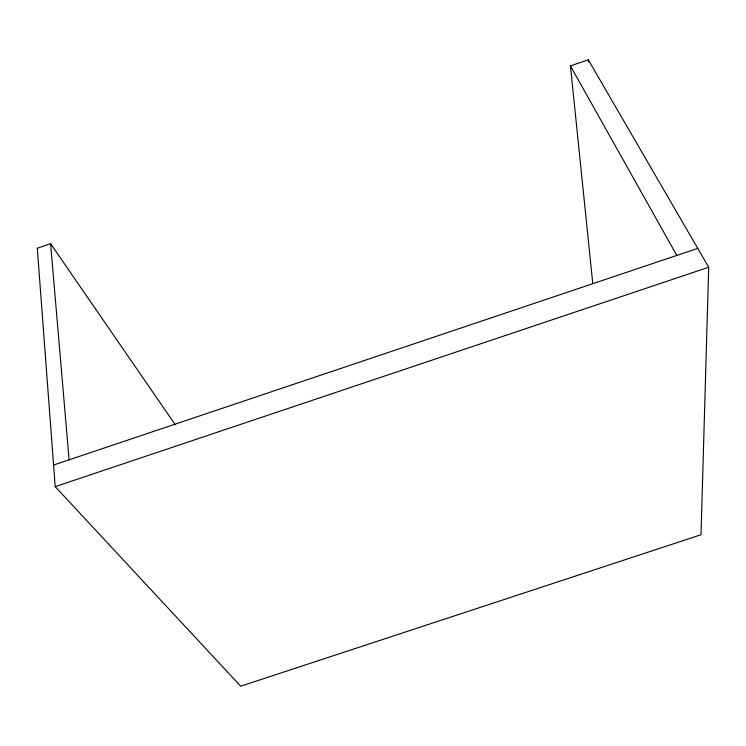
<?xml version="1.0" encoding="UTF-8"?>
<svg xmlns="http://www.w3.org/2000/svg" width="746" height="746" viewBox="0 0 746 746"><rect width="100%" height="100%" fill="white"/><g stroke="black" fill="none" stroke-linecap="round" stroke-linejoin="round"><path stroke-width="1.12" d="M592.744 283.228L570.429 65.9L588.305 59.783L708.7 267.245L701.007 534.751L240.697 686.217L55.204 486.644L37.3 248.231L50.597 243.681L175.385 424.912M53.581 465.038L697.762 248.39M55.204 486.644L708.7 267.245M570.429 65.9L676.818 255.44M588.305 59.783L588.501 62.095M50.597 243.681L69.098 459.816"/></g></svg>
